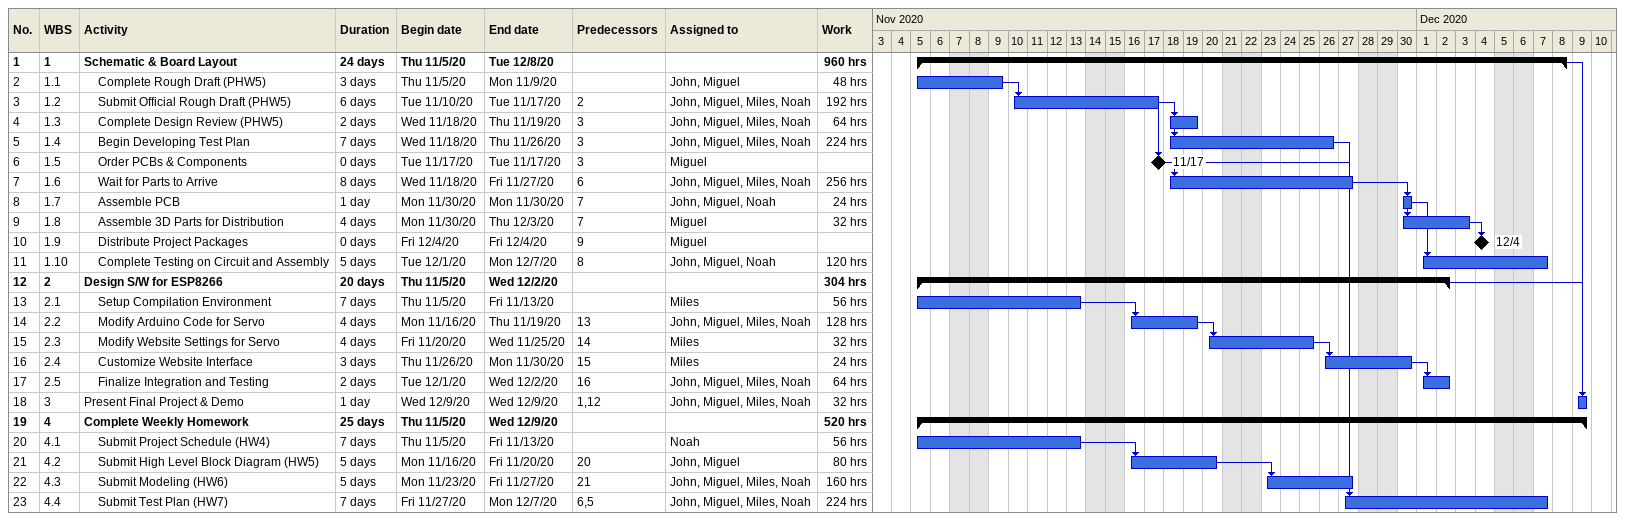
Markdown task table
| ID | WBS | Task | Duration | Start | Finish | Predecessors | Resources | Work (h) |
|---|---|---|---|---|---|---|---|---|
| 1 | 1 | **Schematic & Board Layout** | 24d | 2020-11-05 | 2020-12-08 |  |  | 960 |
| 2 | 1.1 | Complete Rough Draft (PHW5) | 3d | 2020-11-05 | 2020-11-09 |  | John, Miguel | 48 |
| 3 | 1.2 | Submit Official Rough Draft (PHW5) | 6d | 2020-11-10 | 2020-11-17 | 2 | John, Miguel, Miles, Noah | 192 |
| 4 | 1.3 | Complete Design Review (PHW5) | 2d | 2020-11-18 | 2020-11-19 | 3 | John, Miguel, Miles, Noah | 64 |
| 5 | 1.4 | Begin Developing Test Plan | 7d | 2020-11-18 | 2020-11-26 | 3 | John, Miguel, Miles, Noah | 224 |
| 6 | 1.5 | Order PCBs & Components | 0d | 2020-11-17 | 2020-11-17 | 3 | Miguel |  |
| 7 | 1.6 | Wait for Parts to Arrive | 8d | 2020-11-18 | 2020-11-27 | 6 | John, Miguel, Miles, Noah | 256 |
| 8 | 1.7 | Assemble PCB | 1d | 2020-11-30 | 2020-11-30 | 7 | John, Miguel, Noah | 24 |
| 9 | 1.8 | Assemble 3D Parts for Distribution | 4d | 2020-11-30 | 2020-12-03 | 7 | Miguel | 32 |
| 10 | 1.9 | Distribute Project Packages | 0d | 2020-12-04 | 2020-12-04 | 9 | Miguel |  |
| 11 | 1.10 | Complete Testing on Circuit and Assembly | 5d | 2020-12-01 | 2020-12-07 | 8 | John, Miguel, Noah | 120 |
| 12 | 2 | **Design S/W for ESP8266** | 20d | 2020-11-05 | 2020-12-02 |  |  | 304 |
| 13 | 2.1 | Setup Compilation Environment | 7d | 2020-11-05 | 2020-11-13 |  | Miles | 56 |
| 14 | 2.2 | Modify Arduino Code for Servo | 4d | 2020-11-16 | 2020-11-19 | 13 | John, Miguel, Miles, Noah | 128 |
| 15 | 2.3 | Modify Website Settings for Servo | 4d | 2020-11-20 | 2020-11-25 | 14 | Miles | 32 |
| 16 | 2.4 | Customize Website Interface | 3d | 2020-11-26 | 2020-11-30 | 15 | Miles | 24 |
| 17 | 2.5 | Finalize Integration and Testing | 2d | 2020-12-01 | 2020-12-02 | 16 | John, Miguel, Miles, Noah | 64 |
| 18 | 3 | Present Final Project & Demo | 1d | 2020-12-09 | 2020-12-09 | 1, 12 | John, Miguel, Miles, Noah | 32 |
| 19 | 4 | **Complete Weekly Homework** | 25d | 2020-11-05 | 2020-12-09 |  |  | 520 |
| 20 | 4.1 | Submit Project Schedule (HW4) | 7d | 2020-11-05 | 2020-11-13 |  | Noah | 56 |
| 21 | 4.2 | Submit High Level Block Diagram (HW5) | 5d | 2020-11-16 | 2020-11-20 | 20 | John, Miguel | 80 |
| 22 | 4.3 | Submit Modeling (HW6) | 5d | 2020-11-23 | 2020-11-27 | 21 | John, Miguel, Miles, Noah | 160 |
| 23 | 4.4 | Submit Test Plan (HW7) | 7d | 2020-11-27 | 2020-12-07 | 6, 5 | John, Miguel, Miles, Noah | 224 |
